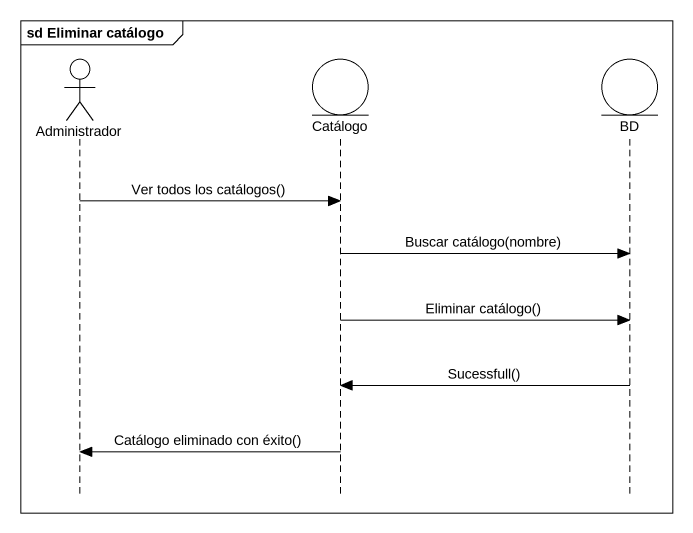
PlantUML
@startuml
mainframe sd Eliminar catálogo
hide footbox
actor Administrador
entity Catálogo
entity BD

Administrador -> Catálogo : Ver todos los catálogos()
Catálogo -> BD : Buscar catálogo(nombre)
Catálogo -> BD : Eliminar catálogo()
BD -> Catálogo : Sucessfull()
Catálogo -> Administrador : Catálogo eliminado con éxito()
@enduml
